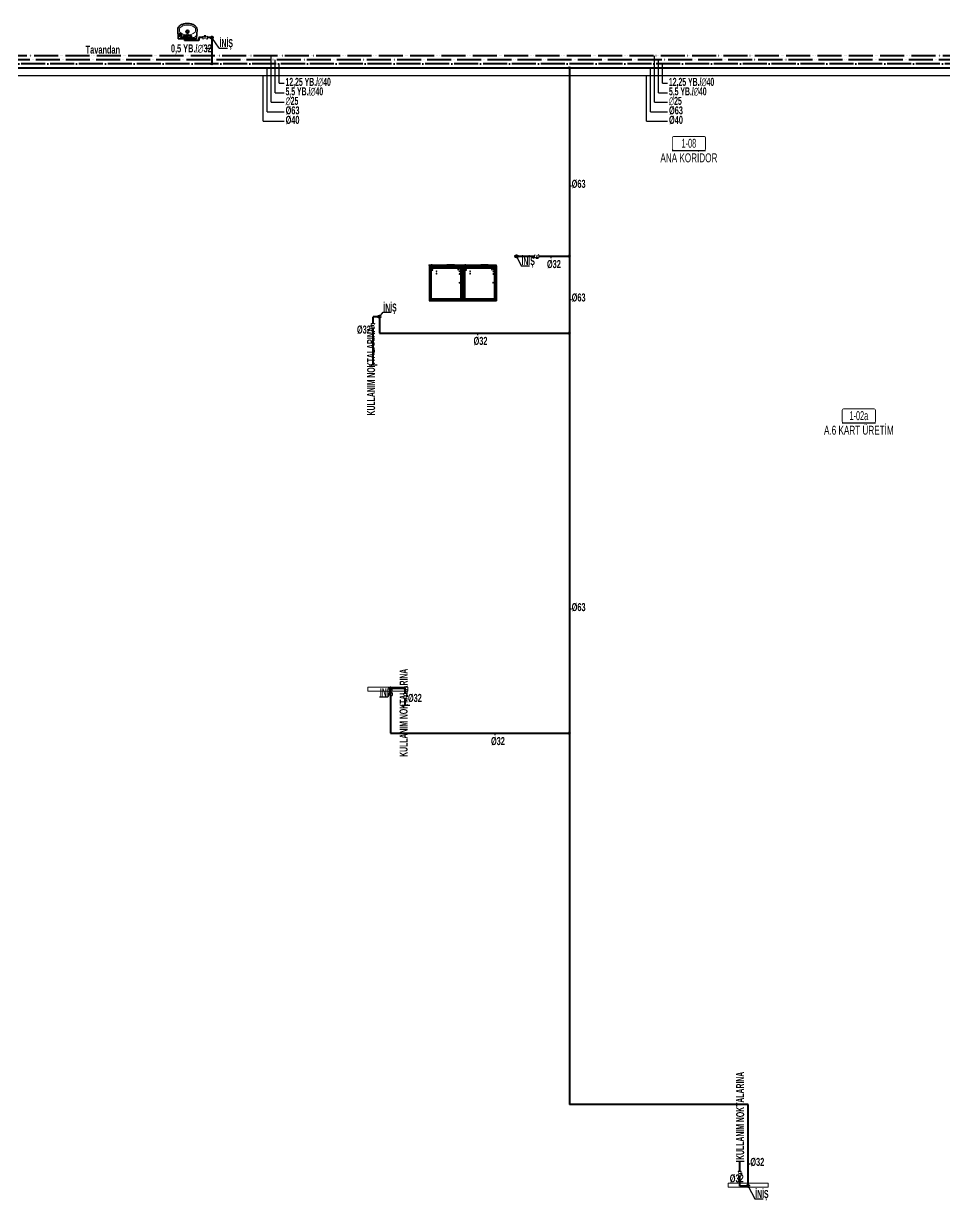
# Model space of a CAD drawing. Header units: centimetres. Extents: x 405464 to 563355, y 50011 to 66875.
# Drawn here: x 453990 to 456290, y 52150 to 55091 of the extents above; entities that cross this region are included whole.
import ezdxf
from ezdxf.enums import TextEntityAlignment as Align

# ---------------------------------------------------------------- set-up
doc = ezdxf.new("R2010")
doc.units = ezdxf.units.CM
for name, pattern in [('SICAKSU1', [75, 60, -6, 0, -3, 0, -6]), ('SIRKUL-1', [78, 60, -6, 0, -3, 0, -3, 0, -6]), ('SOGUKSU1', [72, 60, -6, 0, -6])]:
    doc.linetypes.add(name, pattern=pattern)
for name, color, linetype in [('-M-MAHAL-DEBILER', 7, 'Continuous'), ('-M-MAHAL-ETIKET-NOT', 7, 'Continuous'), ('-M-MAHAL-ETIKET-NOTM', 7, 'Continuous'), ('-M-MAHAL-ETK-', 7, 'Continuous'), ('-M-MAHAL-HAVA-DEGISIM', 7, 'Continuous'), ('-M-MAHAL-NO', 7, 'Continuous'), ('-M-MAHAL-NOM', 7, 'Continuous'), ('0-KRCN DI SU', 41, 'D')]:
    doc.layers.add(name, color=color, linetype=linetype)
for name, color, linetype, lineweight in [('0-KRCN- KAPAMA YERLERİ MİMARİ', 3, 'Continuous', 20), ('0-KRCN-HVL-SANTRAL', 11, 'Continuous', 30), ('0-KRCN-IST-KÜRESEL VANA', 4, 'Continuous', 25), ('0-KRCN-SHT YUMUŞAK SU ÇAP', 201, 'Continuous', 30), ('0-KRCN-SHT-03CIHAZ', 120, 'Continuous', 30), ('0-KRCN-SHT-05CIHAZ', 171, 'Continuous', 40), ('0-KRCN-SHT-LAVABO', 171, 'Continuous', 35), ('0-KRCN-SHT-PROSES-BORU', 1, '0-Y_LINE', 40), ('0-KRCN-SHT-SICAKSU', 50, 'SICAKSU1', 40), ('0-KRCN-SHT-SIRKULASYON', 145, 'SIRKUL-1', 40), ('0-KRCN-SHT-SOGUKSU', 141, 'SOGUKSU1', 40), ('0-KRCN-SHT-YAZI-ÇAP-TEMSU', 81, 'Continuous', 30), ('0-MEK-SHT-SOGUKSU', 141, 'SOGUKSU1', 30), ('0-MEK-SHT-YAZI-ÇAP-TEMSU', 81, 'Continuous', 30), ('0-MEKANİK İSTERLER', 6, 'Continuous', 25)]:
    doc.layers.add(name, color=color, linetype=linetype, lineweight=lineweight)
doc.styles.add('-M-ISSO-TEXT-TTF', font='ARIALN.TTF')
doc.styles.add('-M-MHLETK-NOT', font='romans.shx', dxfattribs={"width": 0.7})
doc.styles.add('-M-MHLETK-TEXT', font='ARIALN.TTF', dxfattribs={"width": 0.7})
doc.styles.add('BORU', font='AGENCYR.TTF')
doc.styles.add('CAP', font='ARIALNB.TTF')
doc.styles.get("Standard").update_dxf_attribs({"font": 'arial.ttf'})
doc.linetypes.add('0-Y_LINE', pattern='A,100,-0.5,["Y",BORU,S=9,R=0,X=0,Y=-4.5],-5', length=105.5)
doc.linetypes.add('D', pattern='A,12,-1,["D",Standard,S=1,R=0,X=-0.1,Y=-0.5],-1.6', length=14.6)

# ---------------------------------------------------------------- blocks, each defined once
blk = doc.blocks.new('0-MEK-SHT-KÜRESELVANA')
at = {"layer": '0-KRCN-IST-KÜRESEL VANA'}
blk.add_hatch(color=256, dxfattribs=at).paths.add_polyline_path([(1.4, 0, 1), (-1.4, 0, 1)])
for p, q in [((-1.1, 0.9), (-4.2, 3)), ((-4.2, -3.1), (-4.2, 3)), ((-4.2, 3), (-4.2, -3.1)), ((-2.4, 4.6), (2.3, 4.6)), ((0, 4.6), (-2.4, 4.6)), ((0, 0), (0, 4.6)), ((2.3, 4.6), (0, 4.6)), ((1.1, 0.8), (4.3, 3)), ((4.3, -3.1), (4.3, 3)), ((4.3, 3), (4.3, -3.1)), ((-4.2, -3.1), (-1.1, -0.9)), ((4.3, -3.1), (1.1, -0.8))]:
    blk.add_line(p, q, dxfattribs=at)
for points in [[(-4.5, 3.7), (-5, 3.7), (-5, -3.8), (-4.5, -3.8)], [(4.6, 3.7), (5, 3.7), (5, -3.8), (4.6, -3.8)]]:
    blk.add_lwpolyline(points, close=True, dxfattribs=at)
blk.add_circle((0, 0), 1.42, dxfattribs=at)
blk.add_wipeout([(4.3, 3), (4.3, -3.1), (1.1, -0.9), (1.2, -0.8), (1.2, -0.7), (1.2, -0.7), (1.3, -0.6), (1.3, -0.5), (1.4, -0.4), (1.4, -0.3), (1.4, -0.2), (1.4, -0.1), (1.4, 0), (1.4, 0.1), (1.4, 0.2), (1.4, 0.2), (1.4, 0.3), (1.4, 0.4), (1.3, 0.5), (1.3, 0.6), (1.2, 0.7), (1.2, 0.7), (1.2, 0.8), (1.1, 0.8), (1.1, 0.9)]).dxf.layer = '0-KRCN-IST-KÜRESEL VANA'
blk.add_wipeout([(-4.2, 3), (-4.2, -3.1), (-1.1, -0.9), (-1.2, -0.8), (-1.2, -0.7), (-1.2, -0.7), (-1.3, -0.6), (-1.3, -0.5), (-1.4, -0.4), (-1.4, -0.3), (-1.4, -0.2), (-1.4, -0.1), (-1.4, 0), (-1.4, 0.1), (-1.4, 0.2), (-1.4, 0.2), (-1.4, 0.3), (-1.4, 0.4), (-1.3, 0.5), (-1.3, 0.6), (-1.2, 0.7), (-1.2, 0.7), (-1.2, 0.8), (-1.1, 0.8), (-1.1, 0.9)]).dxf.layer = '0-KRCN-IST-KÜRESEL VANA'
blk = doc.blocks.new('0-KRCN-SHT-LAV.YUV.BATARYALI-50')
at = {"layer": '0-KRCN-SHT-LAVABO', "color": 171}
for p, q in [((-22.9, 0), (-24.2, -23.3)), ((22.9, 0), (-22.9, 0)), ((-16.7, -14), (-23.5, -10.9)), ((-16, -13.6), (-20.3, -5.3)), ((-15.1, -13.1), (-15.1, -3.3)), ((24.2, -23.3), (22.9, 0))]:
    blk.add_line(p, q, dxfattribs=at)
at = {"layer": '0-KRCN-SHT-LAVABO', "color": 120, "lineweight": 20}
blk.add_line((-1, -14.9), (1, -14.9), dxfattribs=at)
for points in [[(-3.3, -9.9, 0.033083), (-8.1, -10.6, 0.068688), (-14.3, -12.9, 0.105663), (-18.9, -16.8, 0.165518), (-20.2, -20.6), (-20.2, -23.3, 0.165518), (-18.9, -27.1, 0.105663), (-14.3, -31, 0.068688), (-8.1, -33.3, 0.054871), (0, -34.2, 0.054871), (8.1, -33.3, 0.068688), (14.3, -31, 0.105663), (18.9, -27.1, 0.165518), (20.2, -23.3), (20.2, -20.6, 0.165518), (18.9, -16.8, 0.105663), (14.3, -12.9, 0.068688), (8.1, -10.6, 0.033935), (3.1, -9.8, 0.033935)], [(-2.2, -9, 0.10713), (-5.2, -7.8), (-7.1, -7.4, -1), (-7.1, -4.6), (7.1, -4.6, -1), (7.1, -7.4), (5.2, -7.8, 0.10713), (2.2, -9)]]:
    blk.add_lwpolyline(points, format="xyb", dxfattribs=at)
at = {"layer": '0-KRCN-SHT-LAVABO', "color": 171}
for points in [[(-4.1, -4.6, 3.657854), (-4.4, -7.9, 3.657854)], [(4.4, -7.9, 3.657854), (4.1, -4.6, 3.657854)]]:
    blk.add_lwpolyline(points, format="xyb", dxfattribs=at)
at = {"layer": '0-KRCN-SHT-LAVABO', "color": 120, "lineweight": 20}
for points in [[(-1.4, -15.9), (-1.7, -11.4, 0.074144), (-2.3, -8.6, -1.453961), (2.3, -8.6, 0.074144), (1.7, -11.4), (1.4, -15.9, -1)], [(-1, -14.9, 1), (1, -14.9), (1.5, -8.7, 0.434812), (0.5, -7.7), (-0.5, -7.7, 0.434812), (-1.5, -8.7)]]:
    blk.add_lwpolyline(points, format="xyb", close=True, dxfattribs=at)
at = {"layer": '0-KRCN-SHT-LAVABO', "color": 171}
for centre, radius, start, end in [((-14.1, -23.3), 10.1, 179.9355, 217.5931), ((0, -17.8), 3.75, 122.0423, 57.6242), ((14.1, -23.3), 10.1, 322.4069, 0.0645), ((-7.4, -18.2), 18.6, 217.5931, 241.7197), ((-2.9, -9.9), 28, 241.7197, 257.4371), ((0, 3.3), 41.5, 257.4371, 270), ((0, 3.3), 41.5, 270, 282.5629), ((2.9, -9.9), 28, 282.5629, 298.2803), ((7.4, -18.2), 18.6, 298.2803, 322.4069)]:
    blk.add_arc(centre, radius, start, end, dxfattribs=at)
at = {"layer": '0-KRCN-SHT-LAVABO', "color": 120, "lineweight": 20}
for centre, radius, start, end in [((-14.9, -12), 8.67, 102.8152, 173.0567), ((0, -99.5), 97.4, 90, 99.9599), ((0, -8.2), 2.36, 346.3524, 193.6476), ((0, -7.2), 2.36, 9.8407, 170.1593), ((0, -17.8), 2.25, 132.9351, 46.9246), ((-1.1, -9.8), 0.3, 78.6626, 186.9701), ((0.2, -3.9), 5.71, 257.0186, 267.5183), ((0, -99.5), 97.4, 80.0401, 90), ((-0.2, -3.9), 5.71, 272.4817, 282.9814), ((1.1, -9.8), 0.3, 353.0299, 101.3374), ((14.9, -12), 8.67, 6.9433, 77.1848)]:
    blk.add_arc(centre, radius, start, end, dxfattribs=at)
blk = doc.blocks.new('DONUT')
at = {"layer": '0-KRCN-SHT-03CIHAZ'}
blk.add_hatch(color=256, dxfattribs=at).paths.add_polyline_path([(2.5, 0, 1), (-2.5, 0, 1)])
blk.add_circle((0, 0), 2.5, dxfattribs=at)
blk = doc.blocks.new('M-MHLETK-YNG')
at = {"layer": '-M-MAHAL-ETIKET-NOTM', "color": 3, "style": '-M-ISSO-TEXT-TTF', "width": 0.8, "flags": 8}
blk.add_attdef('MAH-ADI2', text='', height=1.11, dxfattribs=at).set_placement((0, -2.55), align=Align.MIDDLE_CENTER)
at = {"layer": '-M-MAHAL-HAVA-DEGISIM', "style": '-M-MHLETK-NOT', "width": 0.5, "flags": 8}
blk.add_attdef('HAVADEG', text='', height=0.6, dxfattribs=at).set_placement((0, 3.61), align=Align.MIDDLE_CENTER)
blk.add_wipeout([(-2.08, 1.74), (2.08, 1.74), (2.08, 0), (-2.08, 0)]).dxf.layer = '-M-MAHAL-ETK-'
at = {"layer": '-M-MAHAL-ETK-', "color": 0}
for p, q in [((-2.08, 0), (2.08, 0)), ((-1.16, 0), (-1.16, 0))]:
    blk.add_line(p, q, dxfattribs=at)
blk.add_lwpolyline([(-1.88, 1.74, 0.1, 0.1, 0), (1.88, 1.74, 0.1, 0.1, -0.414214), (2.08, 1.54, 0.1, 0.1, 0), (2.08, 0.2, 0.1, 0.1, -0.414214), (1.88, 0, 0.1, 0.1, 0), (-1.88, 0, 0.1, 0.1, -0.414214), (-2.08, 0.2, 0.1, 0.1, 0), (-2.08, 1.54, 0.1, 0.1, -0.414214)], format="xyseb", close=True, dxfattribs=at)
at = {"layer": '-M-MAHAL-DEBILER', "color": 4, "style": '-M-MHLETK-NOT', "width": 0.5, "flags": 8}
blk.add_attdef('DEBIS', text='', height=0.4, dxfattribs=at).set_placement((-2.17, 2.15), align=Align.MIDDLE_CENTER)
at = {"layer": '-M-MAHAL-DEBILER', "color": 191, "style": '-M-MHLETK-NOT', "width": 0.5, "flags": 8}
blk.add_attdef('DEBIR', text='', height=0.4, dxfattribs=at).set_placement((-1.61, 2.15), align=Align.MIDDLE_CENTER)
at = {"layer": '-M-MAHAL-DEBILER', "color": 31, "style": '-M-MHLETK-NOT', "width": 0.5, "flags": 8}
blk.add_attdef('DEBIF', text='', height=0.4, dxfattribs=at).set_placement((1.59, 2.15), align=Align.MIDDLE_CENTER)
at = {"layer": '-M-MAHAL-DEBILER', "color": 1, "style": '-M-MHLETK-NOT', "width": 0.5, "flags": 8}
blk.add_attdef('DEBIE', text='', height=0.4, dxfattribs=at).set_placement((2.32, 2.15), align=Align.MIDDLE_CENTER)
at = {"layer": '-M-MAHAL-ETIKET-NOT', "color": 3}
for tag, height, style, width, flags, p in [('KIS', 0.04, '-M-MHLETK-NOT', 0.5, 9, (-2.59, 1.62)), ('ALAN', 0.04, '-M-MHLETK-NOT', 0.5, 9, (-2.58, 1.56)), ('RH', 0.04, '-M-MHLETK-NOT', 0.5, 9, (-2.39, 1.62)), ('YUKSEKLIK', 0.04, '-M-MHLETK-NOT', 0.5, 9, (-2.32, 1.56)), ('YAZ', 0.04, '-M-MHLETK-NOT', 0.5, 9, (-2.18, 1.62)), ('MAH-ADI', 1.11, '-M-ISSO-TEXT-TTF', 0.8, 8, (0, -0.93))]:
    blk.add_attdef(tag, text='', height=height, dxfattribs=dict(at, style=style, width=width, flags=flags)).set_placement(p, align=Align.MIDDLE_CENTER)
at = {"layer": '-M-MAHAL-ETIKET-NOT', "color": 3, "style": '-M-MHLETK-NOT', "width": 0.5, "flags": 9}
for tag, p, height in [('HL', (-2.62, 1.49), 0.0286), ('HLA', (-2.52, 1.49), 0.0286), ('SHG', (-2.23, 1.49), 0.0286), ('LHG', (-2.13, 1.49), 0.0286), ('HG', (-2.04, 1.49), 0.0286), ('HGA', (-1.96, 1.49), 0.0286), ('KLKTR', (-2.62, 1.42), 0.04), ('RDY-BOY1', (-2.61, 1.37), 0.0286), ('RDY-BOY2', (-2.61, 1.32), 0.0286), ('RDY-BOY3', (-2.61, 1.27), 0.0286), ('RDY-BOY4', (-2.61, 1.22), 0.0286), ('KON-BOY1', (-2.61, 1.14), 0.0286), ('KON-BOY2', (-2.61, 1.09), 0.0286), ('KON-BOY3', (-2.61, 1.04), 0.0286), ('FCU-TIP1', (-2.61, 0.96), 0.0286), ('FCU-TIP2', (-2.61, 0.91), 0.0286), ('FCU-TIP3', (-2.61, 0.86), 0.0286), ('VRV-TIP1', (-2.61, 0.76), 0.0286), ('VRV-TIP2', (-2.61, 0.71), 0.0286), ('FCU-ADET1', (-2.52, 0.96), 0.0286), ('FCU-ADET2', (-2.52, 0.91), 0.0286), ('FCU-ADET3', (-2.52, 0.86), 0.0286), ('VRV-ADET1', (-2.52, 0.76), 0.0286), ('VRV-ADET2', (-2.52, 0.71), 0.0286), ('RDY-TIP1', (-2.5, 1.37), 0.0286), ('RDY-TIP2', (-2.5, 1.32), 0.0286), ('RDY-TIP3', (-2.5, 1.27), 0.0286), ('RDY-TIP4', (-2.5, 1.22), 0.0286), ('KON-TIP1', (-2.5, 1.14), 0.0286), ('KON-TIP2', (-2.5, 1.09), 0.0286), ('KON-TIP3', (-2.5, 1.04), 0.0286), ('FCU-KAP1', (-2.4, 0.96), 0.0286), ('FCU-KAP2', (-2.4, 0.91), 0.0286), ('FCU-KAP3', (-2.4, 0.86), 0.0286), ('VRV-KAP1', (-2.4, 0.76), 0.0286), ('VRV-KAP2', (-2.4, 0.71), 0.0286), ('RDY-ADET1', (-2.39, 1.37), 0.0286), ('RDY-ADET2', (-2.39, 1.32), 0.0286), ('RDY-ADET3', (-2.39, 1.27), 0.0286), ('RDY-ADET4', (-2.39, 1.22), 0.0286), ('KON-ADET1', (-2.39, 1.14), 0.0286), ('KON-ADET2', (-2.39, 1.09), 0.0286), ('KON-ADET3', (-2.39, 1.04), 0.0286), ('FCU-DUY1', (-2.27, 0.96), 0.0286), ('FCU-DUY2', (-2.27, 0.91), 0.0286), ('FCU-DUY3', (-2.27, 0.86), 0.0286), ('VRV-DUY1', (-2.27, 0.76), 0.0286), ('VRV-DUY2', (-2.27, 0.71), 0.0286), ('RDY-ISI1', (-2.27, 1.37), 0.0286), ('RDY-ISI2', (-2.27, 1.32), 0.0286), ('RDY-ISI3', (-2.27, 1.27), 0.0286), ('RDY-ISI4', (-2.27, 1.22), 0.0286), ('KON-ISI1', (-2.27, 1.14), 0.0286), ('KON-ISI2', (-2.27, 1.09), 0.0286), ('KON-ISI3', (-2.27, 1.04), 0.0286), ('AHU', (-2.23, 1.44), 0.0286), ('FCU-SOG1', (-2.15, 0.96), 0.0286), ('FCU-SOG2', (-2.15, 0.91), 0.0286), ('FCU-SOG3', (-2.15, 0.86), 0.0286), ('VRV-SOG1', (-2.15, 0.76), 0.0286), ('VRV-SOG2', (-2.15, 0.71), 0.0286), ('RDY-BNP1', (-2.1, 1.37), 0.0286), ('RDY-BNP2', (-2.1, 1.32), 0.0286), ('RDY-BNP3', (-2.1, 1.27), 0.0286), ('RDY-BNP4', (-2.1, 1.22), 0.0286), ('KON-BNP1', (-2.1, 1.14), 0.0286), ('KON-BNP2', (-2.1, 1.09), 0.0286), ('KON-BNP3', (-2.1, 1.04), 0.0286), ('FCU-ISI1', (-2.04, 0.96), 0.0286), ('FCU-ISI2', (-2.04, 0.91), 0.0286), ('FCU-ISI3', (-2.04, 0.86), 0.0286), ('VRV-ISI1', (-2.04, 0.76), 0.0286), ('VRV-ISI2', (-2.04, 0.71), 0.0286), ('EF', (-1.96, 1.44), 0.0286), ('RDY-BNK1', (-1.96, 1.37), 0.0286), ('RDY-BNK2', (-1.96, 1.32), 0.0286), ('RDY-BNK3', (-1.96, 1.27), 0.0286), ('RDY-BNK4', (-1.96, 1.22), 0.0286), ('KON-BNK1', (-1.96, 1.14), 0.0286), ('KON-BNK2', (-1.96, 1.09), 0.0286), ('KON-BNK3', (-1.96, 1.04), 0.0286), ('FCU-DEBI1', (-1.95, 0.96), 0.0286), ('FCU-DEBI2', (-1.95, 0.91), 0.0286), ('FCU-DEBI3', (-1.95, 0.86), 0.0286), ('VRV-DEBI1', (-1.95, 0.76), 0.0286), ('VRV-DEBI2', (-1.95, 0.71), 0.0286), ('FCU-BNP1', (-1.83, 0.96), 0.0286), ('FCU-BNP2', (-1.83, 0.91), 0.0286), ('FCU-BNP3', (-1.83, 0.86), 0.0286), ('VRV-BNP1', (-1.83, 0.76), 0.0286), ('VRV-BNP2', (-1.83, 0.71), 0.0286), ('FCU-BNK1', (-1.61, 0.96), 0.0286), ('FCU-BNK2', (-1.61, 0.91), 0.0286), ('FCU-BNK3', (-1.61, 0.86), 0.0286), ('VRV-BNK1', (-1.61, 0.76), 0.0286), ('VRV-BNK2', (-1.61, 0.71), 0.0286)]:
    blk.add_attdef(tag, p, '', height=height, dxfattribs=at)
at = {"layer": '-M-MAHAL-HAVA-DEGISIM', "style": '-M-MHLETK-NOT', "width": 0.5, "flags": 8}
blk.add_attdef('HAVA', text='', height=0.6, dxfattribs=at).set_placement((0, 2.4), align=Align.MIDDLE_CENTER)
at = {"layer": '-M-MAHAL-NO', "color": 7, "style": '-M-MHLETK-TEXT', "width": 0.6, "flags": 8}
blk.add_attdef('MAH-NO', text='', height=1.11, dxfattribs=at).set_placement((0, 0.89), align=Align.MIDDLE_CENTER)
at = {"layer": '-M-MAHAL-NOM', "color": 7, "style": '-M-MHLETK-TEXT', "width": 0.6, "flags": 8}
blk.add_attdef('MAH-NOM', text='', height=1.11, dxfattribs=at).set_placement((0, 0.89), align=Align.MIDDLE_CENTER)
blk = doc.blocks.new('SE2')
at = {"layer": '0-KRCN-HVL-SANTRAL', "color": 7, "linetype": 'Continuous'}
for p, q in [((270.7, 172.9), (270.7, 258.3)), ((270.7, 258.3), (270.9, 258.3)), ((273, 258.5), (270.9, 258.5)), ((270.9, 258.5), (270.9, 258.4)), ((273, 258.4), (270.9, 258.4)), ((270.9, 258.3), (270.9, 258.3)), ((270.9, 258.3), (273, 258.3)), ((270.9, 172.9), (270.9, 258.3)), ((273, 258.3), (273, 254.7)), ((273, 254.7), (273, 254.7)), ((273, 254.7), (273, 254.7)), ((273, 254.7), (273.2, 254.7)), ((273, 176.2), (273, 254.7)), ((273.1, 254.8), (273.1, 258.3)), ((273.1, 254.8), (273.2, 254.8)), ((273.2, 258.3), (273.3, 258.3)), ((273.2, 254.8), (273.2, 258.3)), ((273.2, 256.8), (273.3, 256.8)), ((273.9, 256.3), (273.2, 256.3)), ((352.7, 255.9), (273.2, 255.9)), ((273.2, 254.7), (273.2, 254.8)), ((273.2, 254.7), (273.2, 176.2)), ((275.8, 253.3), (273.2, 253.3)), ((273.3, 256.8), (273.3, 258.3)), ((352.6, 258.3), (273.3, 258.3)), ((273.3, 258.3), (273.3, 256.8)), ((352.6, 256.8), (273.3, 256.8)), ((273.4, 258.5), (352.5, 258.5)), ((273.4, 256.6), (273.4, 256.6)), ((352.5, 256.6), (273.4, 256.6)), ((275.9, 253.3), (273.6, 253.3)), ((273.6, 253.3), (273.6, 177.3)), ((273.9, 256.5), (273.9, 256.6)), ((351.9, 256.5), (273.9, 256.5)), ((273.9, 256.2), (273.9, 256.5)), ((351.9, 256.2), (273.9, 256.2)), ((274.2, 256.6), (274.2, 256.5)), ((274.2, 256.5), (351.6, 256.5)), ((276.1, 254), (275.8, 254)), ((275.8, 254), (275.8, 253.3)), ((275.9, 177.3), (275.9, 253.3)), ((276.1, 253.7), (276.1, 254)), ((276.1, 253.7), (349.7, 253.7)), ((276.1, 253.3), (276.1, 253.7)), ((349.7, 253.3), (276.1, 253.3)), ((349.7, 254), (350, 254)), ((349.7, 253.7), (349.7, 254)), ((349.7, 253.3), (349.7, 253.7)), ((352.3, 253.3), (349.9, 253.3)), ((349.9, 253.3), (349.9, 177.3)), ((350, 254), (350, 253.3)), ((352.7, 253.3), (350, 253.3)), ((351.6, 256.5), (351.6, 256.6)), ((351.9, 256.6), (351.9, 256.5)), ((351.9, 256.2), (351.9, 256.5)), ((352.7, 256.3), (351.9, 256.3)), ((352.3, 177.3), (352.3, 253.3)), ((352.5, 256.6), (352.5, 256.6)), ((352.7, 258.3), (352.6, 258.3)), ((352.6, 258.3), (352.6, 256.8)), ((352.6, 256.8), (352.6, 258.3)), ((352.7, 256.8), (352.6, 256.8)), ((352.7, 254.8), (352.7, 258.3)), ((352.7, 254.7), (352.7, 254.8)), ((352.8, 254.8), (352.7, 254.8)), ((352.9, 254.7), (352.7, 254.7)), ((352.7, 254.7), (352.7, 176.2)), ((354.9, 258.3), (352.8, 258.3)), ((352.8, 258.3), (352.8, 254.7)), ((352.8, 254.8), (352.8, 258.3)), ((352.9, 254.7), (352.8, 254.7)), ((352.9, 258.5), (354.9, 258.5)), ((352.9, 258.4), (354.9, 258.4)), ((352.9, 254.7), (352.9, 254.7)), ((352.9, 176.2), (352.9, 254.7)), ((354.9, 258.5), (354.9, 258.4)), ((354.9, 172.9), (354.9, 258.3)), ((354.9, 258.3), (354.9, 258.3)), ((355.1, 258.3), (354.9, 258.3)), ((355.1, 172.9), (355.1, 258.3)), ((273.2, 177.3), (275.8, 177.3)), ((273.6, 177.3), (275.9, 177.3)), ((275.8, 176.6), (275.8, 177.3)), ((276.1, 176.6), (275.8, 176.6)), ((276.1, 177.3), (349.7, 177.3)), ((276.1, 177.3), (276.1, 176.9)), ((276.1, 176.9), (276.1, 176.6)), ((349.7, 176.9), (276.1, 176.9)), ((349.7, 177.3), (349.7, 176.9)), ((349.7, 176.9), (349.7, 176.6)), ((349.7, 176.6), (350, 176.6)), ((349.9, 177.3), (352.3, 177.3)), ((350, 177.3), (352.7, 177.3)), ((350, 176.6), (350, 177.3)), ((270.7, 172.9), (270.9, 172.9)), ((270.9, 172.8), (270.9, 172.9)), ((270.9, 172.8), (272.7, 172.8)), ((270.9, 172.7), (270.9, 172.8)), ((272.8, 172.8), (270.9, 172.8)), ((270.9, 172.7), (272.7, 172.7)), ((272.8, 174.5), (272.8, 172.8)), ((273.2, 174.5), (272.8, 174.5)), ((272.8, 174.4), (273.8, 174.3)), ((273, 174.3), (272.8, 174.3)), ((273.7, 174.3), (272.8, 174.3)), ((272.8, 172.9), (272.8, 174.1)), ((272.9, 172.9), (272.9, 174.1)), ((273, 176.2), (273.2, 176.2)), ((273, 176.2), (273, 176.2)), ((273.2, 176.2), (273, 176.2)), ((273, 174.3), (273.6, 174.3)), ((273, 174.2), (273.6, 174.2)), ((273.2, 176.2), (273.2, 176.2)), ((273.2, 176.2), (273.2, 174.5)), ((273.2, 174.8), (274, 174.7)), ((273.2, 173.5), (273.2, 171.9)), ((273.3, 173.5), (273.3, 171.9)), ((273.3, 171.8), (275.3, 169.5)), ((274, 173.7), (273.4, 173.7)), ((274, 173.6), (273.4, 173.6)), ((274.2, 173.5), (273.4, 173.5)), ((273.4, 173.5), (273.4, 171.9)), ((273.4, 171.9), (275.4, 169.6)), ((273.4, 171.9), (275.4, 169.7)), ((273.5, 173.8), (273.5, 173.7)), ((352.3, 173.8), (273.5, 173.8)), ((273.7, 174.3), (273.6, 174.3)), ((273.6, 174.3), (273.6, 174.2)), ((273.8, 173.5), (274, 173.5)), ((274, 174.7), (273.9, 174.4)), ((274, 174.7), (274.2, 174.7)), ((274, 173.6), (274, 173.7)), ((274, 173.7), (274.2, 173.7)), ((274, 173.5), (274, 173.6)), ((274.1, 173.5), (274.1, 173.6)), ((274.2, 173.6), (274.1, 173.6)), ((274.2, 174.7), (352.7, 174.7)), ((274.2, 174.7), (275, 174.7)), ((274.2, 174.7), (274.2, 174.5)), ((351.7, 174.5), (274.2, 174.5)), ((274.2, 174.5), (274.2, 174.5)), ((274.2, 173.7), (351.7, 173.7)), ((274.2, 173.7), (274.2, 173.5)), ((274.2, 173.5), (274.2, 173.5)), ((274.2, 173.5), (274.2, 173.5)), ((274.2, 173.5), (274.2, 173.5)), ((351.7, 173.5), (274.2, 173.5)), ((275, 174.5), (275, 174.7)), ((275.4, 174.5), (275.5, 174.5)), ((275.4, 169.7), (275.5, 169.7)), ((275.5, 169.7), (275.5, 169.7)), ((275.5, 169.7), (350.4, 169.7)), ((275.5, 169.7), (275.5, 169.5)), ((275.5, 169.6), (275.5, 169.6)), ((275.5, 169.6), (275.5, 169.5)), ((275.5, 169.5), (275.5, 169.5)), ((350.4, 169.5), (275.5, 169.5)), ((275.8, 169.5), (275.8, 169.3)), ((278.6, 169.3), (275.8, 169.3)), ((275.8, 169.3), (278.6, 169.3)), ((275.8, 169.3), (276.1, 169)), ((278.3, 169), (276.1, 169)), ((276.2, 169), (278.3, 169)), ((278.3, 169), (278.6, 169.3)), ((278.6, 169.3), (278.6, 169.5)), ((315.3, 169.5), (315.3, 169)), ((315.9, 169), (315.3, 169)), ((315.9, 169), (315.9, 169.5)), ((333.4, 169), (315.9, 169)), ((333.4, 169.5), (333.4, 169)), ((334, 169), (333.4, 169)), ((334, 169), (334, 169.5)), ((350.4, 169.7), (350.4, 169.5)), ((350.4, 169.7), (350.4, 169.7)), ((350.4, 169.7), (350.5, 169.7)), ((350.4, 169.6), (350.4, 169.5)), ((350.4, 169.6), (350.4, 169.6)), ((350.4, 169.5), (350.4, 169.5)), ((350.5, 169.6), (352.5, 171.9)), ((350.5, 169.7), (352.5, 171.9)), ((350.5, 169.5), (352.6, 171.8)), ((351, 170.2), (351, 170.3)), ((351.7, 169.6), (351.1, 170.2)), ((351.2, 170.3), (351.4, 170.1)), ((352.4, 169.6), (351.4, 170.5)), ((351.4, 170.1), (351.6, 170.3)), ((351.7, 173.5), (351.7, 173.7)), ((351.7, 173.7), (351.8, 173.7)), ((351.7, 173.5), (351.7, 173.6)), ((351.7, 173.6), (351.7, 173.6)), ((352.5, 173.5), (351.7, 173.5)), ((351.7, 173.5), (351.7, 173.5)), ((351.7, 173.5), (351.7, 173.5)), ((351.7, 173.5), (351.7, 173.5)), ((352, 169.9), (351.7, 169.6)), ((351.7, 169.6), (352, 169.9)), ((351.7, 169.6), (351.7, 169.6)), ((352.4, 173.7), (351.8, 173.7)), ((351.8, 173.6), (351.8, 173.7)), ((352.4, 173.6), (351.8, 173.6)), ((351.8, 173.5), (351.8, 173.6)), ((351.8, 173.5), (352, 173.5)), ((352, 171.3), (351.9, 171.3)), ((352, 171.3), (352, 171.3)), ((352.1, 174.3), (352.2, 174.3)), ((352.2, 174.3), (352.2, 174.2)), ((352.2, 174.3), (352.8, 174.3)), ((352.2, 174.2), (352.8, 174.2)), ((352.3, 173.8), (352.3, 173.7)), ((352.4, 171.6), (352.6, 171.4)), ((352.5, 171.9), (352.5, 173.5)), ((352.5, 171.9), (352.5, 173.5)), ((352.6, 171.9), (352.6, 173.5)), ((352.6, 171.4), (353.5, 172.5)), ((352.7, 176.2), (352.7, 176.2)), ((352.9, 176.2), (352.7, 176.2)), ((352.7, 176.2), (352.7, 174.5)), ((352.7, 176.2), (352.9, 176.2)), ((352.7, 174.5), (352.7, 174.3)), ((352.7, 174.5), (353.1, 174.5)), ((352.9, 176.2), (352.9, 176.2)), ((352.9, 172.9), (352.9, 174.1)), ((353.4, 170.2), (352.9, 169.6)), ((353, 172.9), (353, 174.1)), ((353, 172.7), (353.1, 172.7)), ((353, 172), (353, 172.7)), ((353.1, 174.5), (353.1, 172.8)), ((353.1, 172.8), (354.9, 172.8)), ((354.9, 172.8), (353.1, 172.8)), ((354.9, 172.7), (353.1, 172.7)), ((353.1, 172.7), (353.1, 172.1)), ((353.4, 170.7), (353.6, 170.9)), ((354, 172.5), (354.6, 172)), ((354.6, 171.5), (354.1, 170.9)), ((354.2, 170.9), (354.1, 170.9)), ((354.2, 171), (354.2, 170.9)), ((354.5, 172.7), (354.5, 172)), ((354.5, 172.7), (354.5, 172)), ((354.5, 172.1), (354.5, 172.7)), ((354.5, 171.4), (354.5, 171.3)), ((354.5, 171.4), (354.5, 171.3)), ((354.5, 171.3), (354.5, 171.3)), ((354.5, 171.3), (354.5, 171.3)), ((354.5, 171.3), (354.5, 171.3)), ((354.9, 172.8), (354.9, 172.9)), ((355.1, 172.9), (354.9, 172.9)), ((354.9, 172.7), (354.9, 172.8))]:
    blk.add_line(p, q, dxfattribs=at)
blk.add_lwpolyline([(270.7, 258.5), (355.1, 258.5), (355.1, 169.5), (270.7, 169.5)], close=True, dxfattribs=at)
for centre, radius in [((274, 251.9), 0.35), ((351.8, 251.9), 0.35), ((274, 227.5), 0.35), ((346.6, 213.3), 0.9), ((351.8, 227.5), 0.35), ((274, 203.1), 0.35), ((274, 178.7), 0.35), ((279.2, 181.3), 0.9), ((289.2, 190.8), 0.9), ((289.2, 184.8), 0.9), ((343.6, 180.4), 0.9), ((346.8, 191.8), 0.9), ((346.8, 185), 0.9), ((348.3, 180.4), 0.9), ((351.8, 203.1), 0.35), ((351.8, 178.7), 0.35)]:
    blk.add_circle(centre, radius, dxfattribs=at)
for centre, radius, start, end in [((270.9, 258.3), 0.2, 90, 180), ((270.9, 258.3), 0.1, 90, 180), ((273, 258.3), 0.2, 0, 90), ((273, 258.3), 0.1, 0, 90), ((273.4, 258.3), 0.2, 90, 180), ((273.4, 256.8), 0.2, 180, 270), ((273.4, 258.3), 0.1, 157.5, 180), ((352.5, 258.3), 0.2, 0, 90), ((352.5, 256.8), 0.2, 270, 0), ((352.5, 258.3), 0.1, 0, 32.8923), ((352.9, 258.3), 0.2, 90, 180), ((352.9, 258.3), 0.1, 90, 180), ((354.9, 258.3), 0.2, 0, 90), ((354.9, 258.3), 0.1, 0, 90), ((270.9, 172.9), 0.2, 180, 270), ((270.9, 172.9), 0.1, 180, 270), ((272.7, 172.9), 0.2, 270, 0), ((272.7, 172.9), 0.1, 270, 0), ((273, 174.1), 0.2, 90, 180), ((273, 174.1), 0.1, 90, 180), ((273.4, 173.5), 0.2, 90, 180), ((273.4, 171.9), 0.2, 180, 222), ((273.4, 173.5), 0.1, 90, 180), ((273.4, 171.9), 0.1, 180, 222), ((274.2, 173.8), 0.65, 90, 180), ((273.8, 173.3), 0.2, 90, 112.3795), ((274, 173.6), 0.1, 0, 90), ((275, 174), 0.7, 50.2113, 90), ((275.5, 169.7), 0.2, 222, 270), ((275.5, 169.7), 0.1, 222, 270), ((275, 174), 0.7, 45.9033, 50.2113), ((275.9, 169.3), 0.05, 180, 225), ((276.2, 169), 0.05, 225, 270), ((278.3, 169), 0.05, 270, 315), ((278.6, 169.3), 0.05, 315, 0), ((350.4, 169.7), 0.1, 270, 318), ((350.4, 169.7), 0.2, 270, 318), ((351.7, 173.8), 0.65, 0, 90), ((351.8, 173.6), 0.1, 90, 180), ((352, 173.3), 0.2, 67.6205, 90), ((352.4, 173.5), 0.2, 0, 90), ((352.4, 173.5), 0.1, 0, 90), ((352.7, 169.9), 0.381, 228, 318), ((352.4, 171.9), 0.1, 318, 0), ((352.4, 171.9), 0.2, 318, 0), ((352.8, 174.1), 0.2, 0, 90), ((352.8, 174.1), 0.1, 0, 90), ((353.1, 172.9), 0.2, 180, 270), ((353.1, 172.9), 0.1, 180, 270), ((353.2, 170.4), 0.381, 318, 48), ((353.8, 172.2), 0.381, 48, 138), ((353.8, 171.2), 0.381, 228, 318), ((354.2, 171.3), 0.38, 270, 0), ((354.2, 171.3), 0.3, 275.5701, 0), ((354.2, 171.3), 0.38, 270, 0), ((354.3, 171.7), 0.381, 318, 48), ((354.9, 172.9), 0.1, 270, 0), ((354.9, 172.9), 0.2, 270, 0)]:
    blk.add_arc(centre, radius, start, end, dxfattribs=at)
for centre, major_axis, start_param, end_param in [((273.4, 256.8), (0, 0.2), 1.570796, 3.141593), ((352.5, 256.8), (0, -0.2), 0, 1.570796)]:
    blk.add_ellipse(centre, major_axis=major_axis, ratio=0.5, start_param=start_param, end_param=end_param, dxfattribs=at)
for points in [[(273.4, 258.5), (273.4, 258.5), (273.4, 258.5), (273.3, 258.4), (273.3, 258.4), (273.3, 258.4), (273.3, 258.4), (273.3, 258.3), (273.3, 258.3), (273.3, 258.3)], [(352.6, 258.3), (352.6, 258.3), (352.6, 258.3), (352.5, 258.4), (352.5, 258.4), (352.5, 258.4), (352.5, 258.4), (352.5, 258.5), (352.5, 258.5), (352.5, 258.5)]]:
    blk.add_open_spline(points, degree=3, knots=[0, 0, 0, 0, 0.25, 0.25, 0.5, 0.5, 0.75, 0.75, 1, 1, 1, 1], dxfattribs=at)
blk.add_point((270.7, 169.5), dxfattribs=at)

msp = doc.modelspace()

# ---------------------------------------------------------------- hatches: boundary and pattern name
at = {"layer": '0-KRCN-SHT-PROSES-BORU'}
h = msp.add_hatch(color=256, dxfattribs=at)
h.dxf.hatch_style = 1
edge = h.paths.add_edge_path()
edge.add_arc((455221.3, 54509.2), 3, -180, 180, ccw=False)
edge = h.paths.add_edge_path(flags=16)
edge.add_arc((455221.3, 54509.2), 1.8, -180, 180, ccw=False)
h = msp.add_hatch(color=256, dxfattribs=at)
h.dxf.hatch_style = 1
edge = h.paths.add_edge_path()
edge.add_arc((454878.9, 54358.1), 3, 0, 360)
edge = h.paths.add_edge_path(flags=16)
edge.add_arc((454878.9, 54358.1), 1.8, 0, 360)
h = msp.add_hatch(color=256, dxfattribs=at)
h.dxf.hatch_style = 1
edge = h.paths.add_edge_path()
edge.add_arc((454906.5, 53429.6), 3, 0, 360)
edge = h.paths.add_edge_path(flags=16)
edge.add_arc((454906.5, 53429.6), 1.8, 0, 360)
h = msp.add_hatch(color=256, dxfattribs=at)
h.dxf.hatch_style = 1
edge = h.paths.add_edge_path()
edge.add_arc((455799.7, 52185.6), 3, 0, 360)
edge = h.paths.add_edge_path(flags=16)
edge.add_arc((455799.7, 52185.6), 1.8, 0, 360)
at = {"layer": '0-KRCN-SHT-SOGUKSU'}
h = msp.add_hatch(color=256, dxfattribs=at)
h.dxf.hatch_style = 1
edge = h.paths.add_edge_path()
edge.add_arc((454459.9, 55055.6), 3, 0, 360)
edge = h.paths.add_edge_path(flags=16)
edge.add_arc((454459.9, 55055.6), 1.8, 0, 360)

# ---------------------------------------------------------------- linework, layer by layer
at = {"layer": '0-KRCN DI SU', "linetype": 'D', "ltscale": 5}
msp.add_line((460185.5, 54959.9), (453427.7, 54959.9), dxfattribs=at)
at = {"layer": '0-KRCN- KAPAMA YERLERİ MİMARİ'}
msp.add_lwpolyline([(455749.7, 52182.6), (455849.7, 52182.6), (455849.7, 52192.6), (455749.7, 52192.6)], close=True, dxfattribs=at)
at = {"layer": '0-KRCN-SHT YUMUŞAK SU ÇAP', "linetype": 'Continuous'}
for p, q in [((454598.2, 54870.1), (454598.2, 54979.9)), ((455556, 54870.1), (455556, 54979.9)), ((454588.2, 54846.4), (454588.2, 54959.9)), ((455546, 54846.4), (455546, 54959.9)), ((454598.2, 54870.1), (454640.7, 54870.1)), ((455556, 54870.1), (455598.5, 54870.1)), ((454588.2, 54846.4), (454640.7, 54846.4)), ((455546, 54846.4), (455598.5, 54846.4)), ((455353.3, 54685.4), (455358.3, 54685.4)), ((455307.4, 54509.2), (455307.4, 54504.2)), ((455353.3, 54401.4), (455358.3, 54401.4)), ((454862.9, 54322.5), (454857.9, 54322.5)), ((455124, 54317.2), (455124, 54312.2)), ((455353.3, 53627.8), (455358.3, 53627.8)), ((454943.2, 53400.2), (454948.2, 53400.2)), ((455167.6, 53317.2), (455167.6, 53312.2)), ((455799.7, 52241.2), (455804.7, 52241.2)), ((455778.9, 52201.5), (455773.9, 52201.5))]:
    msp.add_line(p, q, dxfattribs=at)
at = {"layer": '0-KRCN-SHT-PROSES-BORU'}
for p, q in [((451248.5, 54979.9), (461110.5, 54979.9)), ((455353.3, 54979.9), (455353.3, 52389.7)), ((455224.3, 54509.2), (455353.3, 54509.2)), ((454862.9, 54237.6), (454862.9, 54358.1)), ((454875.9, 54358.1), (454862.9, 54358.1)), ((454906.5, 53426.6), (454906.5, 53317.2)), ((454909.8, 53429.6), (454943.2, 53429.6)), ((454943.2, 53386.4), (454943.2, 53429.6)), ((454906.5, 53317.2), (455353.3, 53317.2)), ((455799.7, 52389.7), (455353.3, 52389.7)), ((455799.7, 52188.6), (455799.7, 52389.7)), ((455778.9, 52185.6), (455778.9, 52246.9)), ((455796.7, 52185.6), (455778.9, 52185.6))]:
    msp.add_line(p, q, dxfattribs=at)
for centre, radius in [((455221.3, 54509.2), 3), ((455221.3, 54509.2), 1.8), ((454878.9, 54358.1), 3), ((454878.9, 54358.1), 1.8), ((454906.5, 53429.6), 3), ((454906.5, 53429.6), 1.8), ((455799.7, 52185.6), 3), ((455799.7, 52185.6), 1.8)]:
    msp.add_circle(centre, radius, dxfattribs=at)
at = {"layer": '0-KRCN-SHT-SICAKSU'}
msp.add_line((463931.8, 54999.9), (453397.7, 54999.9), dxfattribs=at)
at = {"layer": '0-KRCN-SHT-SIRKULASYON'}
msp.add_line((463941.8, 55009.9), (453387.7, 55009.9), dxfattribs=at)
at = {"layer": '0-KRCN-SHT-SOGUKSU'}
for p, q in [((454392.3, 55058.6), (454392.3, 55048.6)), ((454456.9, 55055.6), (454443.2, 55055.6)), ((463921.8, 54989.9), (453407.7, 54989.9))]:
    msp.add_line(p, q, dxfattribs=at)
for radius in [3, 1.8]:
    msp.add_circle((454459.9, 55055.6), radius, dxfattribs=at)
at = {"layer": '0-KRCN-SHT-YAZI-ÇAP-TEMSU', "linetype": 'Continuous'}
for p, q in [((454478.9, 55029.6), (454499.2, 55029.6)), ((454608.2, 54893.9), (454608.2, 55009.9)), ((454618.2, 54917.6), (454618.2, 54999.9)), ((455566, 54893.9), (455566, 55009.9)), ((455576, 54917.6), (455576, 54999.9)), ((454628.2, 54941.4), (454628.2, 54989.9)), ((455586, 54941.4), (455586, 54989.9)), ((454628.2, 54941.4), (454640.7, 54941.4)), ((455586, 54941.4), (455598.5, 54941.4)), ((454618.2, 54917.6), (454640.7, 54917.6)), ((455576, 54917.6), (455598.5, 54917.6)), ((454608.2, 54893.9), (454640.7, 54893.9)), ((455566, 54893.9), (455598.5, 54893.9)), ((455221.3, 54509.2), (455233.2, 54485.4)), ((455233.2, 54485.4), (455253.5, 54485.4)), ((454878.9, 54358.1), (454888.1, 54369.3)), ((454888.1, 54369.3), (454908.3, 54369.3)), ((454852.9, 54237.6), (454872.9, 54237.6)), ((454906.5, 53429.6), (454899.6, 53407.3)), ((454899.6, 53407.3), (454879.4, 53407.3)), ((454954.5, 53386.4), (454934.5, 53386.4)), ((455790.2, 52246.9), (455770.2, 52246.9)), ((455799.7, 52185.6), (455817, 52154)), ((455817, 52154), (455837.2, 52154))]:
    msp.add_line(p, q, dxfattribs=at)
at = {"layer": '0-MEK-SHT-YAZI-ÇAP-TEMSU', "linetype": 'Continuous'}
msp.add_line((454459.9, 55028.7), (454445.7, 55028.7), dxfattribs=at)

# ---------------------------------------------------------------- block references
at = {"layer": '-M-MAHAL-ETK-', "xscale": 20, "yscale": 20, "zscale": 20}
for p, values in [((455652, 54773.8), {'MAH-NO': '1-08', 'MAH-ADI': 'ANA KORİDOR'}), ((456076.5, 54093.1), {'MAH-NO': '1-02a', 'MAH-ADI': 'A.6 KART ÜRETİM'})]:
    msp.add_blockref('M-MHLETK-YNG', p, dxfattribs=at).add_auto_attribs(values)
at = {"layer": '0-KRCN-SHT-05CIHAZ'}
for p in [(454459.9, 54989.9), (455353.3, 54979.9)]:
    msp.add_blockref('DONUT', p, dxfattribs=at)
at = {"layer": '0-KRCN-SHT-05CIHAZ', "xscale": -1}
for p in [(455353.3, 54509.2), (455353.3, 54317.2), (455353.3, 53317.2)]:
    msp.add_blockref('DONUT', p, dxfattribs=at)
at = {"layer": '0-KRCN-SHT-LAVABO', "xscale": -1, "rotation": 180}
msp.add_blockref('0-KRCN-SHT-LAV.YUV.BATARYALI-50', (454399.3, 55052.6), dxfattribs=at)
at = {"layer": '0-MEKANİK İSTERLER', "color": 4, "xscale": -1, "rotation": 180}
for p in [(454732.1, 54656.5), (454816.5, 54656.5)]:
    msp.add_blockref('SE2', p, dxfattribs=at)

# ---------------------------------------------------------------- texts
at = {"layer": '0-KRCN-SHT YUMUŞAK SU ÇAP', "linetype": 'Continuous', "style": 'CAP', "width": 0.7}
for s, p in [('Ø63', (454644.5, 54863.8)), ('Ø63', (455602.3, 54863.8)), ('Ø40', (454644.5, 54840)), ('Ø40', (455602.3, 54840)), ('Ø63', (455359.1, 54680.2)), ('Ø32', (455297.4, 54479.7)), ('Ø63', (455359.1, 54396.2)), ('Ø32', (454822.7, 54316)), ('Ø32', (455114, 54287.7)), ('Ø63', (455359.1, 53622.5)), ('Ø32', (454950.1, 53395.5)), ('Ø32', (455157.6, 53287.7)), ('Ø32', (455805.5, 52236)), ('Ø32', (455754.1, 52194.8))]:
    msp.add_text(s, height=20, dxfattribs=at).set_placement(p)
at = {"layer": '0-KRCN-SHT-YAZI-ÇAP-TEMSU', "linetype": 'Continuous', "style": 'CAP', "width": 0.6}
for s, p in [('İNİŞ', (454479.6, 55031.8)), ('12,25 YB./∅40', (454644.3, 54935)), ('12,25 YB./∅40', (455602.1, 54935)), ('5,5 YB./∅40', (454644.3, 54911.3)), ('5,5 YB./∅40', (455602.1, 54911.3)), ('∅25', (454644.3, 54887.5)), ('∅25', (455602.1, 54887.5)), ('İNİŞ', (455233.8, 54487.1)), ('İNİŞ', (454888.7, 54371)), ('İNİŞ', (454880.1, 53409.1)), ('İNİŞ', (455817.6, 52155.7))]:
    msp.add_text(s, height=20, dxfattribs=at).set_placement(p)
for p in [(454868.1, 54111.5), (454949.2, 53258.2), (455789.9, 52251.1)]:
    msp.add_text('KULLANIM NOKTALARINA', height=20, rotation=90, dxfattribs=at).set_placement(p)
at = {"layer": '0-MEK-SHT-YAZI-ÇAP-TEMSU', "linetype": 'Continuous', "style": 'CAP', "width": 0.7}
msp.add_text('Tavandan', height=20, dxfattribs=at).set_placement((454145.2, 55025.4), align=Align.MIDDLE_LEFT)

# ---------------------------------------------------------------- next in the draw order: block references
at = {"layer": '0-MEK-SHT-SOGUKSU'}
msp.add_blockref('0-MEK-SHT-KÜRESELVANA', (454443.2, 55055.6), dxfattribs=at)
for p, rotation in [((455271.9, 54509.2), 180), ((454943.2, 53410.7), 270.0000000000002), ((455778.9, 52216.7), 270.0000000000002)]:
    msp.add_blockref('0-MEK-SHT-KÜRESELVANA', p, dxfattribs=dict(at, rotation=rotation))
at = {"layer": '0-MEK-SHT-SOGUKSU', "xscale": -1, "rotation": 89.9999999999997}
msp.add_blockref('0-MEK-SHT-KÜRESELVANA', (454862.9, 54335.8), dxfattribs=at)

# ---------------------------------------------------------------- next in the draw order: linework, layer by layer
at = {"layer": '0-KRCN- KAPAMA YERLERİ MİMARİ'}
msp.add_lwpolyline([(454849.7, 53422.6), (454949.7, 53422.6), (454949.7, 53432.6), (454849.7, 53432.6)], close=True, dxfattribs=at)
at = {"layer": '0-KRCN-SHT-PROSES-BORU'}
for p, q in [((454878.9, 54355.1), (454878.9, 54317.2)), ((454878.9, 54317.2), (455353.3, 54317.2))]:
    msp.add_line(p, q, dxfattribs=at)
at = {"layer": '0-KRCN-SHT-SOGUKSU'}
for p, q in [((454427.9, 55048.6), (454392.3, 55048.6)), ((454438.3, 55055.6), (454427.9, 55055.6)), ((454427.9, 55055.6), (454427.9, 55048.6)), ((454459.9, 55052.6), (454459.9, 54989.9))]:
    msp.add_line(p, q, dxfattribs=at)
at = {"layer": '0-KRCN-SHT-YAZI-ÇAP-TEMSU', "linetype": 'Continuous'}
msp.add_line((454478.9, 55029.6), (454459.9, 55055.6), dxfattribs=at)

# ---------------------------------------------------------------- next in the draw order: texts
at = {"layer": '0-MEK-SHT-YAZI-ÇAP-TEMSU', "linetype": 'Continuous', "style": 'CAP', "width": 0.7}
msp.add_text('0,5 YB./∅32', height=20, dxfattribs=at).set_placement((454358, 55028.7), align=Align.MIDDLE_LEFT)

doc.saveas('drawing.dxf')
